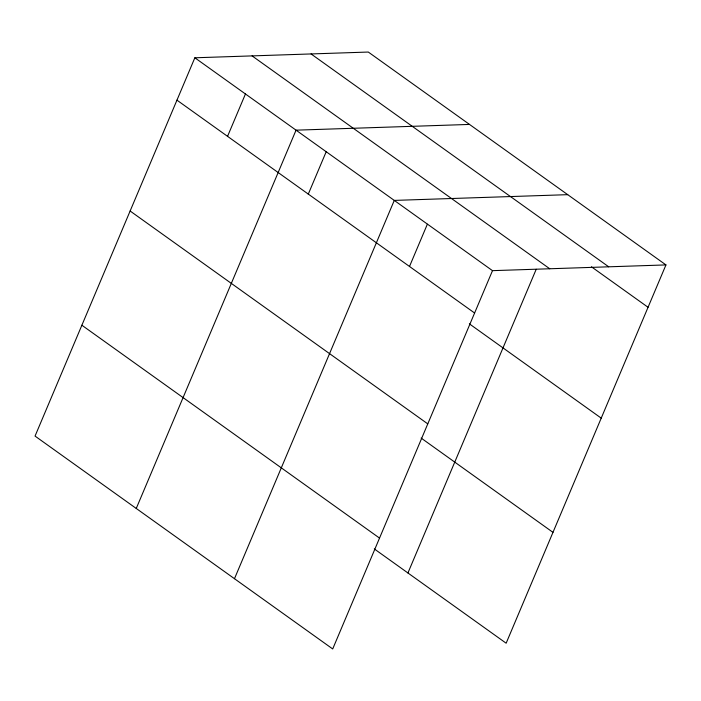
<?xml version="1.0" encoding="UTF-8"?>
<svg xmlns="http://www.w3.org/2000/svg" width="701" height="701" viewBox="0 0 701 701"><rect width="100%" height="100%" fill="white"/><g stroke="black" fill="none" stroke-linecap="round" stroke-linejoin="round"><path stroke-width="1.05" d="M665.95 264.917L368.297 52.049L194.852 57.789L35.05 436.083L332.703 648.951L492.496 270.656L665.95 264.917L506.148 643.211L374.299 548.918M227.553 136.344L245.446 93.978M136.248 508.462L296.05 130.167L469.504 124.427M308.256 194.186L326.14 151.863M234.476 578.702L394.277 200.407L567.722 194.668M409.463 266.564L427.338 224.241M407.929 572.962L536.204 269.289M311.06 53.942L608.713 266.809M591.416 266.783L648.057 307.283M252.088 55.896L549.742 268.763M194.852 57.789L492.496 270.656M176.95 100.155L474.603 313.023M469.372 323.844L601.221 418.138M130.123 211.01L427.776 423.877M421.126 438.064L552.975 532.357M81.877 325.229L379.53 538.096"/></g></svg>
